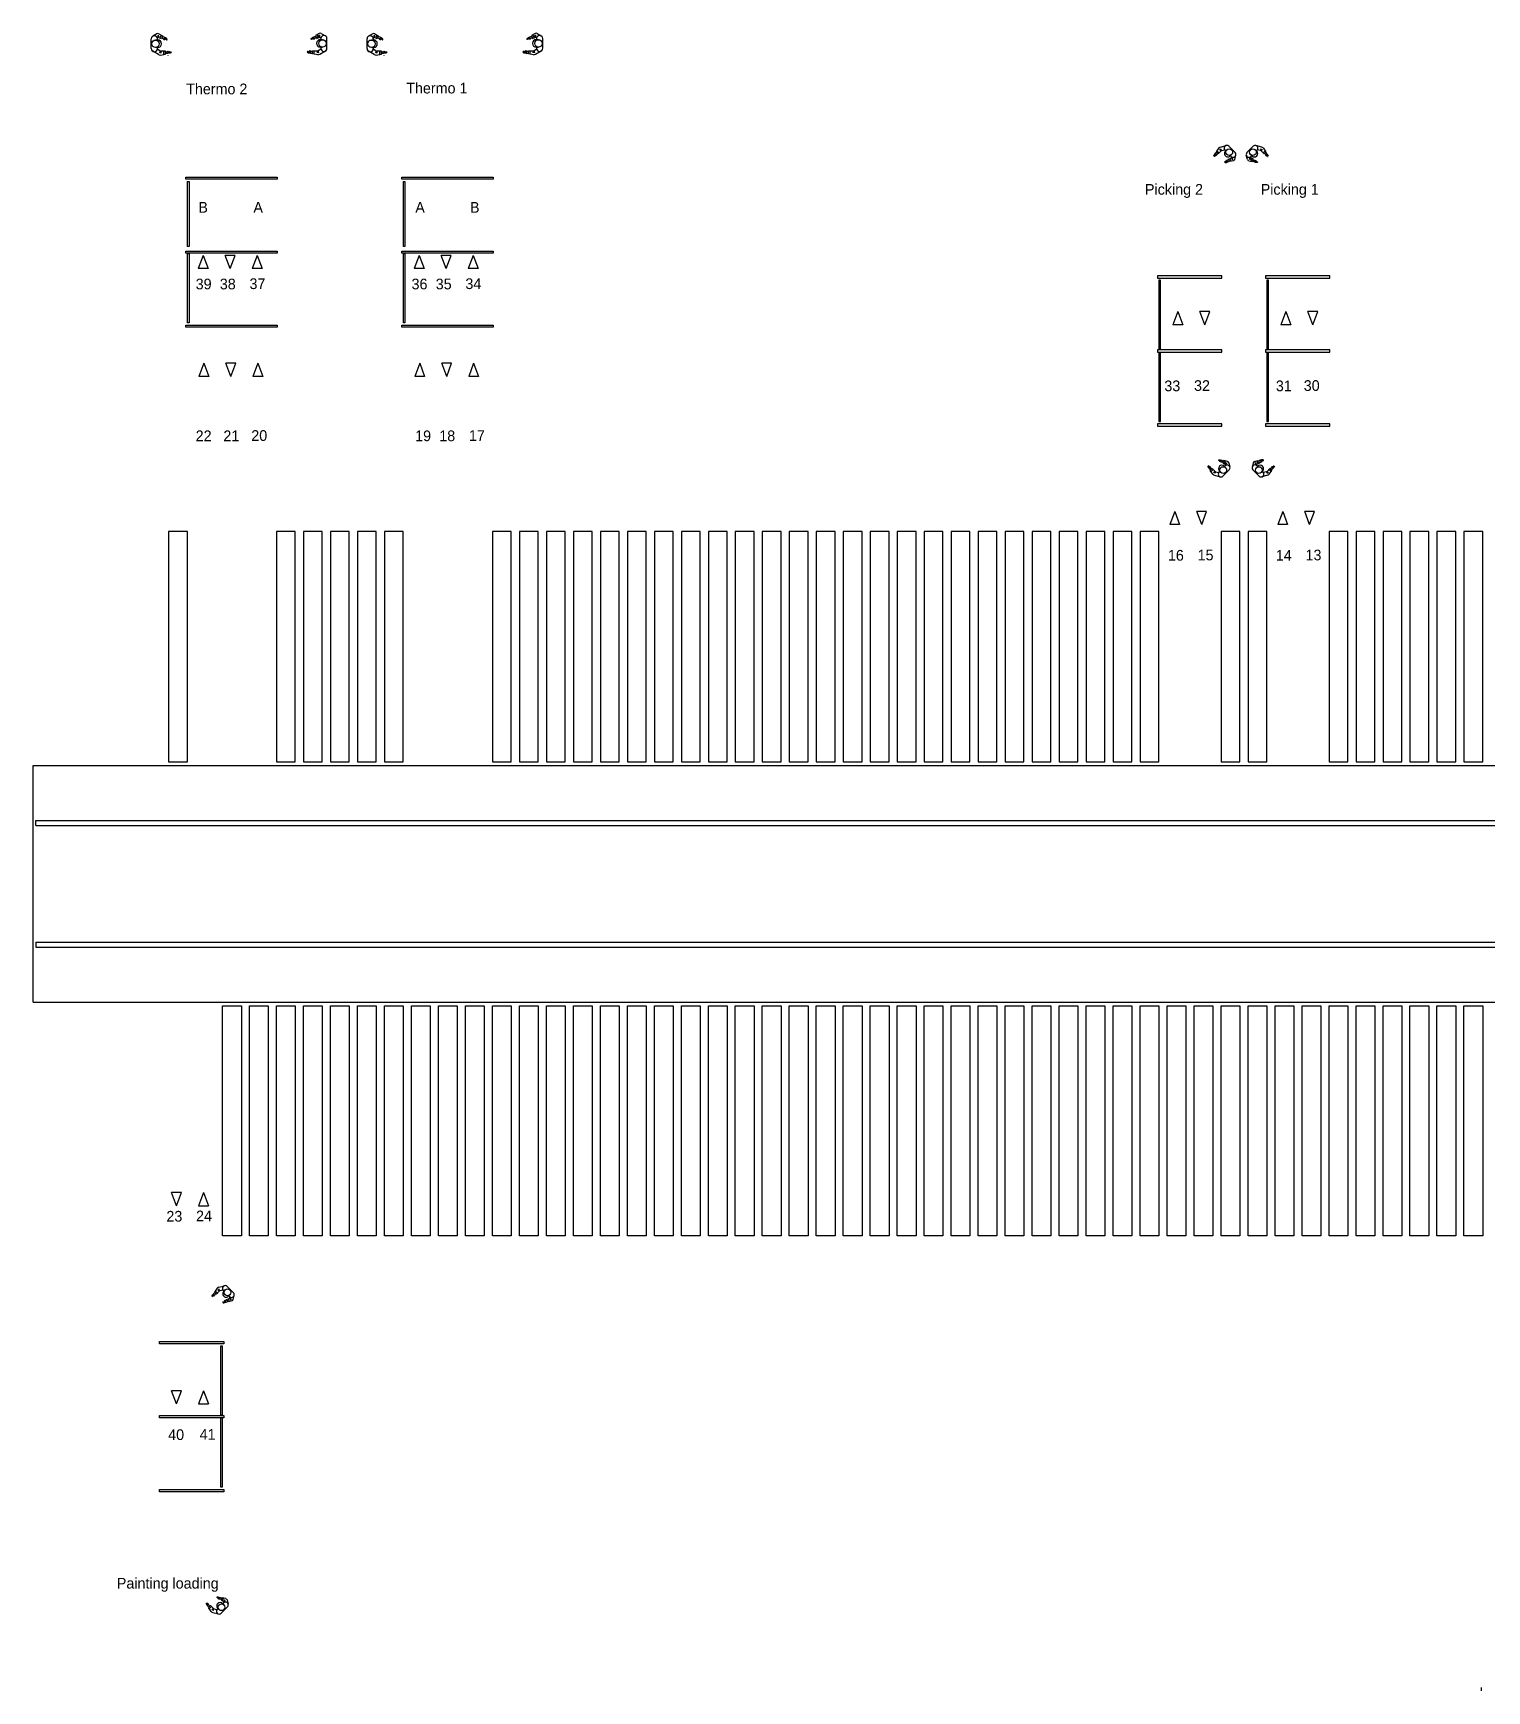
# Model space of a CAD drawing. Extents: x -71838 to 16652, y -24533 to 26478.
# Drawn here: x -71838 to -27667, y -24533 to 25858 of the extents above; entities that cross this region are included whole.
import ezdxf

# ---------------------------------------------------------------- set-up
doc = ezdxf.new("R2010")
doc.units = 0
doc.header["$MEASUREMENT"] = 0
doc.layers.get('0').update_dxf_attribs({"linetype": 'CONTINUOUS'})
doc.layers.add('__', color=7, linetype='CONTINUOUS')

msp = doc.modelspace()

# ---------------------------------------------------------------- linework, layer by layer
for p, q in [((-66670, 19103), (-66820, 18703)), ((-66670, 19103), (-66520, 18703)), ((-65700, 19103), (-66000, 19103)), ((-65850, 18703), (-66000, 19103)), ((-65850, 18703), (-65700, 19103)), ((-65030, 19103), (-65180, 18703)), ((-65030, 19103), (-64880, 18703)), ((-60110, 19103), (-60260, 18703)), ((-60110, 19103), (-59960, 18703)), ((-59140, 19103), (-59440, 19103)), ((-59290, 18703), (-59440, 19103)), ((-59290, 18703), (-59140, 19103)), ((-58470, 19103), (-58620, 18703)), ((-58470, 19103), (-58320, 18703)), ((-37056, 17396), (-37206, 16996)), ((-37056, 17396), (-36906, 16996)), ((-36086, 17396), (-36386, 17396)), ((-36236, 16996), (-36386, 17396)), ((-36236, 16996), (-36086, 17396)), ((-33776, 17396), (-33926, 16996)), ((-33776, 17396), (-33626, 16996)), ((-32806, 17396), (-33106, 17396)), ((-32956, 16996), (-33106, 17396)), ((-32956, 16996), (-32806, 17396)), ((-66653, 15825), (-66803, 15425)), ((-66653, 15825), (-66503, 15425)), ((-65683, 15825), (-65983, 15825)), ((-65833, 15425), (-65983, 15825)), ((-65833, 15425), (-65683, 15825)), ((-65013, 15825), (-65163, 15425)), ((-65013, 15825), (-64863, 15425)), ((-60093, 15825), (-60243, 15425)), ((-60093, 15825), (-59943, 15425)), ((-59123, 15825), (-59423, 15825)), ((-59273, 15425), (-59423, 15825)), ((-59273, 15425), (-59123, 15825)), ((-58453, 15825), (-58603, 15425)), ((-58453, 15825), (-58303, 15425)), ((-37151, 11319), (-37301, 10919)), ((-37151, 11319), (-37001, 10919)), ((-36181, 11319), (-36481, 11319)), ((-36331, 10919), (-36481, 11319)), ((-36331, 10919), (-36181, 11319)), ((-33871, 11319), (-34021, 10919)), ((-33871, 11319), (-33721, 10919)), ((-32901, 11319), (-33201, 11319)), ((-33051, 10919), (-33201, 11319)), ((-33051, 10919), (-32901, 11319)), ((-67332, -9388), (-67632, -9388)), ((-67482, -9788), (-67632, -9388)), ((-67482, -9788), (-67332, -9388)), ((-66662, -9388), (-66812, -9788)), ((-66662, -9388), (-66512, -9788)), ((-67332, -15413), (-67632, -15413)), ((-67482, -15813), (-67632, -15413)), ((-67482, -15813), (-67332, -15413)), ((-66662, -15413), (-66812, -15813)), ((-66662, -15413), (-66512, -15813))]:
    msp.add_line(p, q)
at = {"color": 85, "linetype": 'CONTINUOUS'}
for p, q in [((-66520, 18703), (-66820, 18703)), ((-64880, 18703), (-65180, 18703)), ((-59960, 18703), (-60260, 18703)), ((-58320, 18703), (-58620, 18703)), ((-36906, 16996), (-37206, 16996)), ((-33626, 16996), (-33926, 16996)), ((-66503, 15425), (-66803, 15425)), ((-64863, 15425), (-65163, 15425)), ((-59943, 15425), (-60243, 15425)), ((-58303, 15425), (-58603, 15425)), ((-37001, 10919), (-37301, 10919)), ((-33721, 10919), (-34021, 10919)), ((-66812, -9788), (-66512, -9788)), ((-66812, -15813), (-66512, -15813)), ((-27837, -24433), (-27837, -24533))]:
    msp.add_line(p, q, dxfattribs=at)
at = {"layer": '__', "color": 1, "linetype": 'CONTINUOUS'}
for p, q in [((-68078, 25840), (-68205, 25767)), ((-68036, 25725), (-68067, 25707)), ((-68036, 25725), (-68041, 25785)), ((-68036, 25725), (-68029, 25797)), ((-68036, 25725), (-68018, 25790)), ((-68036, 25725), (-68010, 25779)), ((-67941, 25690), (-68036, 25725)), ((-68017, 25839), (-67910, 25775)), ((-67952, 25801), (-67986, 25706)), ((-67910, 25775), (-67941, 25690)), ((-67930, 25718), (-67904, 25702)), ((-67887, 25748), (-67918, 25752)), ((-67904, 25702), (-67885, 25683)), ((-67853, 25735), (-67887, 25748)), ((-67869, 25709), (-67844, 25706)), ((-67860, 25699), (-67869, 25709)), ((-67815, 25715), (-67853, 25735)), ((-67844, 25706), (-67816, 25696)), ((-67789, 25699), (-67815, 25715)), ((-63388, 25692), (-63375, 25709)), ((-63375, 25709), (-63348, 25725)), ((-63348, 25706), (-63366, 25687)), ((-63348, 25725), (-63311, 25745)), ((-63319, 25717), (-63348, 25706)), ((-63295, 25719), (-63319, 25717)), ((-63319, 25697), (-63308, 25702)), ((-63311, 25745), (-63277, 25758)), ((-63308, 25702), (-63304, 25709)), ((-63304, 25709), (-63295, 25719)), ((-63260, 25712), (-63279, 25693)), ((-63277, 25758), (-63246, 25763)), ((-63234, 25728), (-63260, 25712)), ((-63147, 25850), (-63254, 25785)), ((-63254, 25785), (-63223, 25700)), ((-63223, 25700), (-63128, 25735)), ((-63212, 25811), (-63178, 25717)), ((-63128, 25735), (-63154, 25789)), ((-63128, 25735), (-63146, 25800)), ((-63128, 25735), (-63135, 25807)), ((-63128, 25735), (-63123, 25795)), ((-63128, 25735), (-63097, 25717)), ((-63086, 25850), (-62959, 25777)), ((-61518, 25840), (-61645, 25767)), ((-61476, 25725), (-61507, 25707)), ((-61476, 25725), (-61481, 25785)), ((-61476, 25725), (-61469, 25797)), ((-61476, 25725), (-61458, 25790)), ((-61476, 25725), (-61450, 25779)), ((-61381, 25690), (-61476, 25725)), ((-61457, 25839), (-61350, 25775)), ((-61392, 25801), (-61426, 25706)), ((-61350, 25775), (-61381, 25690)), ((-61370, 25718), (-61344, 25702)), ((-61327, 25748), (-61358, 25752)), ((-61344, 25702), (-61325, 25683)), ((-61293, 25735), (-61327, 25748)), ((-61309, 25709), (-61284, 25706)), ((-61300, 25699), (-61309, 25709)), ((-61255, 25715), (-61293, 25735)), ((-61284, 25706), (-61256, 25696)), ((-61229, 25699), (-61255, 25715)), ((-56828, 25692), (-56815, 25709)), ((-56815, 25709), (-56788, 25725)), ((-56788, 25706), (-56806, 25687)), ((-56788, 25725), (-56751, 25745)), ((-56759, 25717), (-56788, 25706)), ((-56735, 25719), (-56759, 25717)), ((-56759, 25697), (-56748, 25702)), ((-56751, 25745), (-56717, 25758)), ((-56748, 25702), (-56744, 25709)), ((-56744, 25709), (-56735, 25719)), ((-56700, 25712), (-56719, 25693)), ((-56717, 25758), (-56686, 25763)), ((-56674, 25728), (-56700, 25712)), ((-56587, 25850), (-56694, 25785)), ((-56694, 25785), (-56663, 25700)), ((-56663, 25700), (-56568, 25735)), ((-56652, 25811), (-56618, 25717)), ((-56568, 25735), (-56594, 25789)), ((-56568, 25735), (-56586, 25800)), ((-56568, 25735), (-56575, 25807)), ((-56568, 25735), (-56563, 25795)), ((-56568, 25735), (-56537, 25717)), ((-56526, 25850), (-56399, 25777)), ((-68252, 25389), (-68252, 25685)), ((-68034, 25208), (-68205, 25308)), ((-68053, 25650), (-68119, 25650)), ((-68053, 25424), (-68119, 25424)), ((-67987, 25321), (-68067, 25368)), ((-68065, 25685), (-68065, 25650)), ((-68065, 25424), (-68065, 25389)), ((-67976, 25316), (-67998, 25253)), ((-67966, 25314), (-67977, 25247)), ((-67973, 25192), (-67817, 25222)), ((-67817, 25313), (-67957, 25313)), ((-67956, 25313), (-67954, 25246)), ((-67885, 25683), (-67865, 25669)), ((-67865, 25669), (-67834, 25664)), ((-67865, 25213), (-67865, 25313)), ((-67856, 25691), (-67860, 25699)), ((-67845, 25687), (-67856, 25691)), ((-67826, 25687), (-67845, 25687)), ((-67834, 25664), (-67824, 25673)), ((-67822, 25679), (-67826, 25687)), ((-67824, 25673), (-67822, 25679)), ((-67817, 25222), (-67817, 25313)), ((-67817, 25283), (-67786, 25289)), ((-67786, 25241), (-67817, 25247)), ((-67816, 25696), (-67797, 25676)), ((-67797, 25676), (-67796, 25663)), ((-67796, 25663), (-67784, 25659)), ((-67776, 25682), (-67789, 25699)), ((-67786, 25289), (-67762, 25301)), ((-67750, 25241), (-67786, 25241)), ((-67784, 25659), (-67771, 25660)), ((-67771, 25660), (-67776, 25682)), ((-67762, 25301), (-67738, 25307)), ((-67744, 25277), (-67756, 25271)), ((-67756, 25271), (-67732, 25265)), ((-67708, 25247), (-67750, 25241)), ((-67738, 25283), (-67744, 25277)), ((-67738, 25307), (-67708, 25301)), ((-67726, 25283), (-67738, 25283)), ((-67732, 25265), (-67702, 25265)), ((-67708, 25277), (-67726, 25283)), ((-67708, 25301), (-67702, 25289)), ((-67702, 25283), (-67708, 25277)), ((-67678, 25253), (-67708, 25247)), ((-67702, 25289), (-67702, 25283)), ((-67702, 25265), (-67678, 25277)), ((-67678, 25277), (-67671, 25289)), ((-67659, 25265), (-67678, 25253)), ((-67671, 25289), (-67659, 25289)), ((-67659, 25289), (-67647, 25283)), ((-67647, 25283), (-67659, 25265)), ((-63505, 25299), (-63517, 25293)), ((-63517, 25293), (-63505, 25275)), ((-63492, 25299), (-63505, 25299)), ((-63505, 25275), (-63486, 25263)), ((-63486, 25287), (-63492, 25299)), ((-63462, 25275), (-63486, 25287)), ((-63486, 25263), (-63456, 25257)), ((-63456, 25311), (-63462, 25299)), ((-63462, 25299), (-63462, 25293)), ((-63462, 25293), (-63456, 25287)), ((-63432, 25275), (-63462, 25275)), ((-63426, 25317), (-63456, 25311)), ((-63456, 25287), (-63438, 25293)), ((-63456, 25257), (-63414, 25251)), ((-63438, 25293), (-63426, 25293)), ((-63408, 25281), (-63432, 25275)), ((-63402, 25311), (-63426, 25317)), ((-63426, 25293), (-63420, 25287)), ((-63420, 25287), (-63408, 25281)), ((-63414, 25251), (-63377, 25251)), ((-63377, 25299), (-63402, 25311)), ((-63393, 25671), (-63388, 25692)), ((-63379, 25669), (-63393, 25671)), ((-63368, 25673), (-63379, 25669)), ((-63347, 25293), (-63377, 25299)), ((-63377, 25251), (-63347, 25257)), ((-63366, 25687), (-63368, 25673)), ((-63347, 25233), (-63347, 25323)), ((-63347, 25323), (-63207, 25323)), ((-63191, 25202), (-63347, 25233)), ((-63342, 25689), (-63338, 25697)), ((-63340, 25683), (-63342, 25689)), ((-63330, 25674), (-63340, 25683)), ((-63338, 25697), (-63319, 25697)), ((-63299, 25679), (-63330, 25674)), ((-63279, 25693), (-63299, 25679)), ((-63299, 25223), (-63299, 25323)), ((-63208, 25323), (-63210, 25256)), ((-63198, 25324), (-63187, 25257)), ((-63187, 25327), (-63166, 25263)), ((-63177, 25331), (-63097, 25378)), ((-63130, 25219), (-62959, 25318)), ((-63111, 25661), (-63045, 25661)), ((-63111, 25434), (-63045, 25434)), ((-63099, 25695), (-63099, 25661)), ((-63099, 25434), (-63099, 25399)), ((-62912, 25399), (-62912, 25695)), ((-61692, 25389), (-61692, 25685)), ((-61474, 25208), (-61645, 25308)), ((-61493, 25650), (-61559, 25650)), ((-61493, 25424), (-61559, 25424)), ((-61427, 25321), (-61507, 25368)), ((-61505, 25685), (-61505, 25650)), ((-61505, 25424), (-61505, 25389)), ((-61416, 25316), (-61438, 25253)), ((-61406, 25314), (-61417, 25247)), ((-61413, 25192), (-61257, 25222)), ((-61257, 25313), (-61397, 25313)), ((-61396, 25313), (-61394, 25246)), ((-61325, 25683), (-61305, 25669)), ((-61305, 25669), (-61274, 25664)), ((-61305, 25213), (-61305, 25313)), ((-61296, 25691), (-61300, 25699)), ((-61285, 25687), (-61296, 25691)), ((-61266, 25687), (-61285, 25687)), ((-61274, 25664), (-61264, 25673)), ((-61262, 25679), (-61266, 25687)), ((-61264, 25673), (-61262, 25679)), ((-61257, 25222), (-61257, 25313)), ((-61257, 25283), (-61226, 25289)), ((-61226, 25241), (-61257, 25247)), ((-61256, 25696), (-61237, 25676)), ((-61237, 25676), (-61236, 25663)), ((-61236, 25663), (-61224, 25659)), ((-61216, 25682), (-61229, 25699)), ((-61226, 25289), (-61202, 25301)), ((-61190, 25241), (-61226, 25241)), ((-61224, 25659), (-61211, 25660)), ((-61211, 25660), (-61216, 25682)), ((-61202, 25301), (-61178, 25307)), ((-61184, 25277), (-61196, 25271)), ((-61196, 25271), (-61172, 25265)), ((-61148, 25247), (-61190, 25241)), ((-61178, 25283), (-61184, 25277)), ((-61178, 25307), (-61148, 25301)), ((-61166, 25283), (-61178, 25283)), ((-61172, 25265), (-61142, 25265)), ((-61148, 25277), (-61166, 25283)), ((-61148, 25301), (-61142, 25289)), ((-61142, 25283), (-61148, 25277)), ((-61118, 25253), (-61148, 25247)), ((-61142, 25289), (-61142, 25283)), ((-61142, 25265), (-61118, 25277)), ((-61118, 25277), (-61111, 25289)), ((-61099, 25265), (-61118, 25253)), ((-61111, 25289), (-61099, 25289)), ((-61099, 25289), (-61087, 25283)), ((-61087, 25283), (-61099, 25265)), ((-56945, 25299), (-56957, 25293)), ((-56957, 25293), (-56945, 25275)), ((-56932, 25299), (-56945, 25299)), ((-56945, 25275), (-56926, 25263)), ((-56926, 25287), (-56932, 25299)), ((-56902, 25275), (-56926, 25287)), ((-56926, 25263), (-56896, 25257)), ((-56896, 25311), (-56902, 25299)), ((-56902, 25299), (-56902, 25293)), ((-56902, 25293), (-56896, 25287)), ((-56872, 25275), (-56902, 25275)), ((-56866, 25317), (-56896, 25311)), ((-56896, 25287), (-56878, 25293)), ((-56896, 25257), (-56854, 25251)), ((-56878, 25293), (-56866, 25293)), ((-56848, 25281), (-56872, 25275)), ((-56842, 25311), (-56866, 25317)), ((-56866, 25293), (-56860, 25287)), ((-56860, 25287), (-56848, 25281)), ((-56854, 25251), (-56817, 25251)), ((-56817, 25299), (-56842, 25311)), ((-56833, 25671), (-56828, 25692)), ((-56819, 25669), (-56833, 25671)), ((-56808, 25673), (-56819, 25669)), ((-56787, 25293), (-56817, 25299)), ((-56817, 25251), (-56787, 25257)), ((-56806, 25687), (-56808, 25673)), ((-56787, 25233), (-56787, 25323)), ((-56787, 25323), (-56647, 25323)), ((-56631, 25202), (-56787, 25233)), ((-56782, 25689), (-56778, 25697)), ((-56780, 25683), (-56782, 25689)), ((-56770, 25674), (-56780, 25683)), ((-56778, 25697), (-56759, 25697)), ((-56739, 25679), (-56770, 25674)), ((-56719, 25693), (-56739, 25679)), ((-56739, 25223), (-56739, 25323)), ((-56648, 25323), (-56650, 25256)), ((-56638, 25324), (-56627, 25257)), ((-56627, 25327), (-56606, 25263)), ((-56617, 25331), (-56537, 25378)), ((-56570, 25219), (-56399, 25318)), ((-56551, 25661), (-56485, 25661)), ((-56551, 25434), (-56485, 25434)), ((-56539, 25695), (-56539, 25661)), ((-56539, 25434), (-56539, 25399)), ((-56352, 25399), (-56352, 25695))]:
    msp.add_line(p, q, dxfattribs=at)
at = {"layer": '__', "color": 156, "linetype": 'CONTINUOUS'}
for p, q in [((-67733, 25179), (-67733, 25194)), ((-67733, 25179), (-67733, 25194)), ((-61173, 25179), (-61173, 25194)), ((-61173, 25179), (-61173, 25194))]:
    msp.add_line(p, q, dxfattribs=at)
at = {"layer": '__', "linetype": 'CONTINUOUS'}
for p, q in [((-35946, 22162), (-35923, 22193)), ((-35923, 22193), (-35900, 22217)), ((-35900, 22178), (-35919, 22166)), ((-35904, 22166), (-35900, 22178)), ((-35900, 22217), (-35876, 22232)), ((-35811, 22368), (-35892, 22248)), ((-35892, 22248), (-35834, 22189)), ((-35869, 22186), (-35876, 22162)), ((-35853, 22209), (-35869, 22186)), ((-35867, 22285), (-35803, 22221)), ((-35834, 22189), (-35744, 22280)), ((-35744, 22279), (-35788, 22321)), ((-35737, 22285), (-35773, 22335)), ((-35762, 22396), (-35587, 22443)), ((-35729, 22290), (-35756, 22345)), ((-35719, 22294), (-35638, 22316)), ((-35603, 22278), (-35626, 22300)), ((-35611, 22270), (-35568, 22313)), ((-35505, 22421), (-35314, 22230)), ((-34766, 22421), (-34957, 22230)), ((-34660, 22270), (-34703, 22313)), ((-34509, 22396), (-34684, 22443)), ((-34668, 22278), (-34645, 22300)), ((-34552, 22294), (-34633, 22316)), ((-34542, 22290), (-34515, 22345)), ((-34534, 22285), (-34498, 22335)), ((-34527, 22279), (-34483, 22321)), ((-34437, 22189), (-34527, 22280)), ((-34404, 22285), (-34468, 22221)), ((-34460, 22368), (-34379, 22248)), ((-34379, 22248), (-34437, 22189)), ((-34418, 22209), (-34402, 22186)), ((-34402, 22186), (-34395, 22162)), ((-34371, 22217), (-34395, 22232)), ((-34348, 22193), (-34371, 22217)), ((-34371, 22178), (-34352, 22166)), ((-34367, 22166), (-34371, 22178)), ((-34325, 22162), (-34348, 22193)), ((-35966, 22119), (-35962, 22139)), ((-35962, 22139), (-35946, 22162)), ((-35943, 22112), (-35950, 22104)), ((-35939, 22147), (-35946, 22123)), ((-35946, 22123), (-35943, 22112)), ((-35919, 22166), (-35939, 22147)), ((-35927, 22143), (-35911, 22151)), ((-35927, 22135), (-35927, 22143)), ((-35923, 22131), (-35927, 22135)), ((-35911, 22127), (-35923, 22131)), ((-35911, 22151), (-35904, 22158)), ((-35888, 22143), (-35911, 22127)), ((-35904, 22158), (-35904, 22166)), ((-35876, 22162), (-35888, 22143)), ((-35632, 21947), (-35640, 21937)), ((-35640, 21937), (-35623, 21927)), ((-35622, 21951), (-35632, 21947)), ((-35623, 21927), (-35603, 21924)), ((-35613, 21944), (-35622, 21951)), ((-35588, 21943), (-35613, 21944)), ((-35603, 21924), (-35576, 21930)), ((-35574, 21992), (-35597, 21975)), ((-35597, 21975), (-35597, 21963)), ((-35597, 21963), (-35595, 21958)), ((-35595, 21958), (-35588, 21955)), ((-35588, 21955), (-35575, 21967)), ((-35563, 21955), (-35588, 21943)), ((-35576, 21930), (-35539, 21942)), ((-35575, 21967), (-35565, 21972)), ((-35552, 21996), (-35574, 21992)), ((-35565, 21972), (-35558, 21969)), ((-35545, 21969), (-35563, 21955)), ((-35558, 21969), (-35545, 21969)), ((-35527, 21995), (-35552, 21996)), ((-35539, 21942), (-35509, 21956)), ((-35500, 22002), (-35527, 21995)), ((-35512, 22027), (-35428, 22066)), ((-35477, 21952), (-35512, 22027)), ((-35509, 21956), (-35486, 21972)), ((-35367, 21980), (-35477, 21952)), ((-35433, 21963), (-35472, 22046)), ((-35465, 22124), (-35422, 22167)), ((-35435, 22110), (-35457, 22132)), ((-35428, 22066), (-35420, 22098)), ((-35428, 22066), (-35386, 22031)), ((-35428, 22066), (-35386, 22015)), ((-35428, 22066), (-35398, 22012)), ((-35428, 22066), (-35410, 22014)), ((-35327, 22019), (-35292, 22148)), ((-34944, 22019), (-34979, 22148)), ((-34904, 21980), (-34794, 21952)), ((-34843, 22066), (-34885, 22031)), ((-34843, 22066), (-34885, 22015)), ((-34843, 22066), (-34873, 22012)), ((-34843, 22066), (-34861, 22014)), ((-34843, 22066), (-34851, 22098)), ((-34806, 22124), (-34849, 22167)), ((-34759, 22027), (-34843, 22066)), ((-34837, 21963), (-34799, 22046)), ((-34836, 22110), (-34814, 22132)), ((-34794, 21952), (-34759, 22027)), ((-34762, 21956), (-34785, 21972)), ((-34771, 22002), (-34744, 21995)), ((-34732, 21942), (-34762, 21956)), ((-34744, 21995), (-34719, 21996)), ((-34695, 21930), (-34732, 21942)), ((-34726, 21969), (-34708, 21955)), ((-34713, 21969), (-34726, 21969)), ((-34719, 21996), (-34697, 21992)), ((-34706, 21972), (-34713, 21969)), ((-34708, 21955), (-34683, 21943)), ((-34696, 21967), (-34706, 21972)), ((-34697, 21992), (-34674, 21975)), ((-34683, 21955), (-34696, 21967)), ((-34668, 21924), (-34695, 21930)), ((-34676, 21958), (-34683, 21955)), ((-34683, 21943), (-34658, 21944)), ((-34674, 21963), (-34676, 21958)), ((-34674, 21975), (-34674, 21963)), ((-34648, 21927), (-34668, 21924)), ((-34658, 21944), (-34649, 21951)), ((-34649, 21951), (-34639, 21947)), ((-34631, 21937), (-34648, 21927)), ((-34639, 21947), (-34631, 21937)), ((-34395, 22162), (-34383, 22143)), ((-34383, 22143), (-34360, 22127)), ((-34367, 22158), (-34367, 22166)), ((-34360, 22151), (-34367, 22158)), ((-34344, 22143), (-34360, 22151)), ((-34360, 22127), (-34348, 22131)), ((-34352, 22166), (-34332, 22147)), ((-34348, 22131), (-34344, 22135)), ((-34344, 22135), (-34344, 22143)), ((-34332, 22147), (-34325, 22123)), ((-34325, 22123), (-34328, 22112)), ((-34328, 22112), (-34321, 22104)), ((-34309, 22139), (-34325, 22162)), ((-34305, 22119), (-34309, 22139)), ((-36147, 12697), (-36143, 12677)), ((-36143, 12677), (-36127, 12654)), ((-36123, 12704), (-36131, 12712)), ((-36127, 12693), (-36123, 12704)), ((-36120, 12669), (-36127, 12693)), ((-36127, 12654), (-36104, 12623)), ((-36100, 12650), (-36120, 12669)), ((-36104, 12685), (-36108, 12681)), ((-36108, 12681), (-36108, 12673)), ((-36108, 12673), (-36092, 12665)), ((-36092, 12689), (-36104, 12685)), ((-36104, 12623), (-36081, 12599)), ((-36081, 12638), (-36100, 12650)), ((-36069, 12673), (-36092, 12689)), ((-36092, 12665), (-36085, 12658)), ((-36085, 12658), (-36085, 12650)), ((-36085, 12650), (-36081, 12638)), ((-36081, 12599), (-36057, 12584)), ((-36073, 12568), (-36014, 12627)), ((-36057, 12654), (-36069, 12673)), ((-36049, 12630), (-36057, 12654)), ((-36034, 12607), (-36049, 12630)), ((-36014, 12627), (-35924, 12536)), ((-35821, 12879), (-35804, 12889)), ((-35813, 12869), (-35821, 12879)), ((-35803, 12865), (-35813, 12869)), ((-35804, 12889), (-35784, 12892)), ((-35793, 12872), (-35803, 12865)), ((-35769, 12873), (-35793, 12872)), ((-35784, 12892), (-35757, 12886)), ((-35778, 12853), (-35776, 12858)), ((-35778, 12841), (-35778, 12853)), ((-35755, 12824), (-35778, 12841)), ((-35776, 12858), (-35768, 12861)), ((-35744, 12861), (-35769, 12873)), ((-35768, 12861), (-35756, 12849)), ((-35757, 12886), (-35720, 12874)), ((-35756, 12849), (-35746, 12844)), ((-35733, 12820), (-35755, 12824)), ((-35746, 12844), (-35739, 12847)), ((-35726, 12847), (-35744, 12861)), ((-35739, 12847), (-35726, 12847)), ((-35708, 12821), (-35733, 12820)), ((-35720, 12874), (-35690, 12860)), ((-35681, 12814), (-35708, 12821)), ((-35658, 12864), (-35693, 12789)), ((-35693, 12789), (-35609, 12750)), ((-35690, 12860), (-35667, 12844)), ((-35548, 12836), (-35658, 12864)), ((-35614, 12853), (-35653, 12770)), ((-35646, 12692), (-35603, 12649)), ((-35616, 12706), (-35638, 12684)), ((-35609, 12750), (-35579, 12804)), ((-35609, 12750), (-35591, 12802)), ((-35609, 12750), (-35567, 12801)), ((-35609, 12750), (-35567, 12785)), ((-35609, 12750), (-35601, 12718)), ((-35508, 12797), (-35473, 12668)), ((-34763, 12797), (-34798, 12668)), ((-34723, 12836), (-34613, 12864)), ((-34662, 12750), (-34704, 12801)), ((-34662, 12750), (-34704, 12785)), ((-34662, 12750), (-34692, 12804)), ((-34662, 12750), (-34680, 12802)), ((-34662, 12750), (-34670, 12718)), ((-34625, 12692), (-34668, 12649)), ((-34578, 12789), (-34662, 12750)), ((-34657, 12853), (-34618, 12770)), ((-34655, 12706), (-34633, 12684)), ((-34613, 12864), (-34578, 12789)), ((-34581, 12860), (-34604, 12844)), ((-34590, 12814), (-34563, 12821)), ((-34551, 12874), (-34581, 12860)), ((-34563, 12821), (-34538, 12820)), ((-34514, 12886), (-34551, 12874)), ((-34545, 12847), (-34527, 12861)), ((-34532, 12847), (-34545, 12847)), ((-34538, 12820), (-34516, 12824)), ((-34525, 12844), (-34532, 12847)), ((-34527, 12861), (-34502, 12873)), ((-34515, 12849), (-34525, 12844)), ((-34516, 12824), (-34493, 12841)), ((-34503, 12861), (-34515, 12849)), ((-34487, 12892), (-34514, 12886)), ((-34495, 12858), (-34503, 12861)), ((-34502, 12873), (-34478, 12872)), ((-34493, 12853), (-34495, 12858)), ((-34493, 12841), (-34493, 12853)), ((-34467, 12889), (-34487, 12892)), ((-34478, 12872), (-34468, 12865)), ((-34468, 12865), (-34458, 12869)), ((-34450, 12879), (-34467, 12889)), ((-34458, 12869), (-34450, 12879)), ((-34256, 12627), (-34347, 12536)), ((-34198, 12568), (-34256, 12627)), ((-34237, 12607), (-34221, 12630)), ((-34221, 12630), (-34214, 12654)), ((-34214, 12654), (-34202, 12673)), ((-34190, 12599), (-34214, 12584)), ((-34202, 12673), (-34179, 12689)), ((-34190, 12638), (-34171, 12650)), ((-34186, 12650), (-34190, 12638)), ((-34167, 12623), (-34190, 12599)), ((-34179, 12665), (-34186, 12658)), ((-34186, 12658), (-34186, 12650)), ((-34179, 12689), (-34167, 12685)), ((-34163, 12673), (-34179, 12665)), ((-34171, 12650), (-34151, 12669)), ((-34167, 12685), (-34163, 12681)), ((-34144, 12654), (-34167, 12623)), ((-34163, 12681), (-34163, 12673)), ((-34151, 12669), (-34144, 12693)), ((-34148, 12704), (-34140, 12712)), ((-34144, 12693), (-34148, 12704)), ((-34128, 12677), (-34144, 12654)), ((-34124, 12697), (-34128, 12677)), ((-35992, 12448), (-36073, 12568)), ((-36048, 12531), (-35983, 12595)), ((-35925, 12537), (-35969, 12495)), ((-35918, 12531), (-35954, 12481)), ((-35942, 12420), (-35768, 12373)), ((-35910, 12526), (-35937, 12471)), ((-35900, 12522), (-35819, 12500)), ((-35784, 12538), (-35806, 12516)), ((-35792, 12546), (-35749, 12503)), ((-35686, 12395), (-35495, 12586)), ((-34585, 12395), (-34776, 12586)), ((-34479, 12546), (-34522, 12503)), ((-34329, 12420), (-34503, 12373)), ((-34487, 12538), (-34465, 12516)), ((-34371, 12522), (-34452, 12500)), ((-34361, 12526), (-34334, 12471)), ((-34353, 12531), (-34317, 12481)), ((-34346, 12537), (-34302, 12495)), ((-34223, 12531), (-34288, 12595)), ((-34279, 12448), (-34198, 12568)), ((-71752, 1925), (1348, 1925)), ((-71752, 1775), (-71752, 1925)), ((-71752, 1775), (1348, 1775)), ((-71752, -1775), (1348, -1775)), ((-71752, -1775), (-71752, -1925)), ((-71752, -1925), (1348, -1925)), ((-66403, -12541), (-66400, -12521)), ((-66400, -12521), (-66384, -12498)), ((-66380, -12549), (-66388, -12556)), ((-66384, -12498), (-66361, -12467)), ((-66376, -12513), (-66384, -12537)), ((-66384, -12537), (-66380, -12549)), ((-66357, -12494), (-66376, -12513)), ((-66365, -12517), (-66349, -12510)), ((-66365, -12525), (-66365, -12517)), ((-66361, -12529), (-66365, -12525)), ((-66361, -12467), (-66337, -12443)), ((-66349, -12533), (-66361, -12529)), ((-66337, -12482), (-66357, -12494)), ((-66349, -12510), (-66341, -12502)), ((-66326, -12517), (-66349, -12533)), ((-66341, -12494), (-66337, -12482)), ((-66341, -12502), (-66341, -12494)), ((-66337, -12443), (-66314, -12428)), ((-66248, -12292), (-66330, -12412)), ((-66330, -12412), (-66271, -12471)), ((-66314, -12498), (-66326, -12517)), ((-66306, -12475), (-66314, -12498)), ((-66291, -12451), (-66306, -12475)), ((-66304, -12375), (-66240, -12440)), ((-66271, -12471), (-66181, -12381)), ((-66182, -12381), (-66226, -12339)), ((-66175, -12375), (-66211, -12326)), ((-66199, -12264), (-66025, -12217)), ((-66166, -12370), (-66193, -12315)), ((-66156, -12366), (-66075, -12345)), ((-66041, -12382), (-66063, -12360)), ((-66049, -12390), (-66006, -12347)), ((-65949, -12633), (-65866, -12594)), ((-65943, -12239), (-65752, -12430)), ((-65903, -12536), (-65860, -12493)), ((-65873, -12550), (-65895, -12528)), ((-65866, -12594), (-65857, -12563)), ((-65866, -12594), (-65824, -12630)), ((-65866, -12594), (-65823, -12645)), ((-65866, -12594), (-65835, -12648)), ((-65866, -12594), (-65847, -12646)), ((-65765, -12641), (-65730, -12512)), ((-66070, -12714), (-66077, -12723)), ((-66077, -12723), (-66060, -12734)), ((-66060, -12709), (-66070, -12714)), ((-66050, -12717), (-66060, -12709)), ((-66060, -12734), (-66041, -12737)), ((-66026, -12717), (-66050, -12717)), ((-66041, -12737), (-66014, -12730)), ((-66034, -12685), (-66035, -12697)), ((-66035, -12697), (-66032, -12702)), ((-66012, -12668), (-66034, -12685)), ((-66032, -12702), (-66025, -12705)), ((-66001, -12706), (-66026, -12717)), ((-66025, -12705), (-66013, -12693)), ((-66014, -12730), (-65976, -12719)), ((-66013, -12693), (-66003, -12688)), ((-65990, -12664), (-66012, -12668)), ((-66003, -12688), (-65995, -12691)), ((-65983, -12691), (-66001, -12706)), ((-65995, -12691), (-65983, -12691)), ((-65965, -12665), (-65990, -12664)), ((-65976, -12719), (-65946, -12705)), ((-65938, -12658), (-65965, -12665)), ((-65915, -12708), (-65949, -12633)), ((-65946, -12705), (-65924, -12688)), ((-65804, -12680), (-65915, -12708)), ((-65871, -12697), (-65910, -12615)), ((-66584, -21871), (-66580, -21891)), ((-66580, -21891), (-66565, -21914)), ((-66561, -21863), (-66569, -21856)), ((-66565, -21875), (-66561, -21863)), ((-66557, -21898), (-66565, -21875)), ((-66565, -21914), (-66542, -21945)), ((-66538, -21918), (-66557, -21898)), ((-66542, -21883), (-66545, -21887)), ((-66545, -21887), (-66545, -21894)), ((-66545, -21894), (-66530, -21902)), ((-66530, -21879), (-66542, -21883)), ((-66542, -21945), (-66518, -21968)), ((-66518, -21929), (-66538, -21918)), ((-66507, -21894), (-66530, -21879)), ((-66530, -21902), (-66522, -21910)), ((-66522, -21910), (-66522, -21918)), ((-66522, -21918), (-66518, -21929)), ((-66518, -21968), (-66495, -21984)), ((-66510, -21999), (-66452, -21941)), ((-66429, -22119), (-66510, -21999)), ((-66495, -21914), (-66507, -21894)), ((-66487, -21937), (-66495, -21914)), ((-66472, -21961), (-66487, -21937)), ((-66485, -22037), (-66421, -21972)), ((-66452, -21941), (-66362, -22031)), ((-66363, -22030), (-66407, -22073)), ((-66356, -22037), (-66392, -22086)), ((-66380, -22148), (-66206, -22195)), ((-66347, -22042), (-66374, -22097)), ((-66337, -22045), (-66256, -22067)), ((-66258, -21689), (-66241, -21678)), ((-66251, -21698), (-66258, -21689)), ((-66241, -21703), (-66251, -21698)), ((-66222, -22030), (-66244, -22052)), ((-66241, -21678), (-66222, -21675)), ((-66231, -21695), (-66241, -21703)), ((-66206, -21695), (-66231, -21695)), ((-66229, -22022), (-66187, -22065)), ((-66222, -21675), (-66194, -21682)), ((-66216, -21715), (-66213, -21710)), ((-66215, -21727), (-66216, -21715)), ((-66193, -21743), (-66215, -21727)), ((-66213, -21710), (-66206, -21707)), ((-66181, -21706), (-66206, -21695)), ((-66206, -21707), (-66193, -21719)), ((-66194, -21682), (-66157, -21693)), ((-66193, -21719), (-66183, -21724)), ((-66171, -21748), (-66193, -21743)), ((-66183, -21724), (-66176, -21721)), ((-66164, -21721), (-66181, -21706)), ((-66176, -21721), (-66164, -21721)), ((-66146, -21747), (-66171, -21748)), ((-66157, -21693), (-66127, -21707)), ((-66119, -21754), (-66146, -21747)), ((-66095, -21704), (-66130, -21779)), ((-66130, -21779), (-66047, -21818)), ((-66127, -21707), (-66105, -21724)), ((-66123, -22173), (-65933, -21982)), ((-65985, -21731), (-66095, -21704)), ((-66052, -21715), (-66090, -21797)), ((-66084, -21876), (-66041, -21919)), ((-66053, -21861), (-66076, -21884)), ((-66047, -21818), (-66016, -21764)), ((-66047, -21818), (-66028, -21766)), ((-66047, -21818), (-66004, -21767)), ((-66047, -21818), (-66005, -21782)), ((-66047, -21818), (-66038, -21849)), ((-65945, -21771), (-65911, -21900))]:
    msp.add_line(p, q, dxfattribs=at)
at = {"layer": '__', "color": 85, "linetype": 'CONTINUOUS'}
for p, q in [((-67196, 21416), (-67196, 21482)), ((-67196, 21482), (-64422, 21482)), ((-64422, 21416), (-67196, 21416)), ((-67149, 19377), (-67149, 21347)), ((-67149, 21347), (-67100, 21347)), ((-67100, 21347), (-67100, 19377)), ((-64422, 21482), (-64422, 21416)), ((-60636, 21416), (-60636, 21482)), ((-60636, 21482), (-57862, 21482)), ((-57862, 21416), (-60636, 21416)), ((-60589, 19377), (-60589, 21347)), ((-60589, 21347), (-60540, 21347)), ((-60540, 21347), (-60540, 19377)), ((-57862, 21482), (-57862, 21416)), ((-67195, 19167), (-67195, 19233)), ((-67195, 19233), (-64421, 19233)), ((-64421, 19167), (-67195, 19167)), ((-67100, 19377), (-67149, 19377)), ((-67149, 17051), (-67149, 19157)), ((-67149, 19157), (-67100, 19157)), ((-67100, 19157), (-67100, 17051)), ((-64421, 19233), (-64421, 19167)), ((-60635, 19167), (-60635, 19233)), ((-60635, 19233), (-57861, 19233)), ((-57861, 19167), (-60635, 19167)), ((-60540, 19377), (-60589, 19377)), ((-60589, 17051), (-60589, 19157)), ((-60589, 19157), (-60540, 19157)), ((-60540, 19157), (-60540, 17051)), ((-57861, 19233), (-57861, 19167)), ((-37676, 18479), (-37676, 18414)), ((-35722, 18479), (-37676, 18479)), ((-37676, 18414), (-35722, 18414)), ((-37629, 18345), (-37629, 16239)), ((-37581, 18345), (-37629, 18345)), ((-37581, 16239), (-37581, 18345)), ((-35722, 18414), (-35722, 18479)), ((-34396, 18479), (-34396, 18414)), ((-32442, 18479), (-34396, 18479)), ((-34396, 18414), (-32442, 18414)), ((-34349, 18345), (-34349, 16239)), ((-34301, 18345), (-34349, 18345)), ((-34301, 16239), (-34301, 18345)), ((-32442, 18414), (-32442, 18479)), ((-67195, 16917), (-67195, 16983)), ((-67195, 16983), (-64421, 16983)), ((-64421, 16917), (-67195, 16917)), ((-67100, 17051), (-67149, 17051)), ((-64421, 16983), (-64421, 16917)), ((-60635, 16917), (-60635, 16983)), ((-60635, 16983), (-57861, 16983)), ((-57861, 16917), (-60635, 16917)), ((-60540, 17051), (-60589, 17051)), ((-57861, 16983), (-57861, 16917)), ((-37676, 16229), (-37676, 16164)), ((-35722, 16229), (-37676, 16229)), ((-37676, 16164), (-35722, 16164)), ((-37629, 16239), (-37581, 16239)), ((-37629, 16155), (-37629, 14049)), ((-37581, 16155), (-37629, 16155)), ((-37581, 14049), (-37581, 16155)), ((-35722, 16164), (-35722, 16229)), ((-34396, 16229), (-34396, 16164)), ((-32442, 16229), (-34396, 16229)), ((-34396, 16164), (-32442, 16164)), ((-34349, 16239), (-34301, 16239)), ((-34349, 16155), (-34349, 14049)), ((-34301, 16155), (-34349, 16155)), ((-34301, 14049), (-34301, 16155)), ((-32442, 16164), (-32442, 16229)), ((-37676, 13979), (-37676, 13914)), ((-35722, 13979), (-37676, 13979)), ((-37676, 13914), (-35722, 13914)), ((-37629, 14049), (-37581, 14049)), ((-35722, 13914), (-35722, 13979)), ((-34396, 13979), (-34396, 13914)), ((-32442, 13979), (-34396, 13979)), ((-34396, 13914), (-32442, 13914)), ((-34349, 14049), (-34301, 14049)), ((-32442, 13914), (-32442, 13979)), ((-67152, 10705), (-67722, 10705)), ((-67722, 10705), (-67722, 3705)), ((-67152, 3705), (-67152, 10705)), ((-63872, 10705), (-64442, 10705)), ((-64442, 10705), (-64442, 3705)), ((-63872, 3705), (-63872, 10705)), ((-63052, 10705), (-63622, 10705)), ((-63622, 10705), (-63622, 3705)), ((-63052, 3705), (-63052, 10705)), ((-62232, 10705), (-62802, 10705)), ((-62802, 10705), (-62802, 3705)), ((-62232, 3705), (-62232, 10705)), ((-61412, 10705), (-61982, 10705)), ((-61982, 10705), (-61982, 3705)), ((-61412, 3705), (-61412, 10705)), ((-60592, 10705), (-61162, 10705)), ((-61162, 10705), (-61162, 3705)), ((-60592, 3705), (-60592, 10705)), ((-57312, 10705), (-57882, 10705)), ((-57882, 10705), (-57882, 3705)), ((-57312, 3705), (-57312, 10705)), ((-56492, 10705), (-57062, 10705)), ((-57062, 10705), (-57062, 3705)), ((-56492, 3705), (-56492, 10705)), ((-55672, 10705), (-56242, 10705)), ((-56242, 10705), (-56242, 3705)), ((-55672, 3705), (-55672, 10705)), ((-54852, 10705), (-55422, 10705)), ((-55422, 10705), (-55422, 3705)), ((-54852, 3705), (-54852, 10705)), ((-54032, 10705), (-54602, 10705)), ((-54602, 10705), (-54602, 3705)), ((-54032, 3705), (-54032, 10705)), ((-53212, 10705), (-53782, 10705)), ((-53782, 10705), (-53782, 3705)), ((-53212, 3705), (-53212, 10705)), ((-52392, 10705), (-52962, 10705)), ((-52962, 10705), (-52962, 3705)), ((-52392, 3705), (-52392, 10705)), ((-51572, 10705), (-52142, 10705)), ((-52142, 10705), (-52142, 3705)), ((-51572, 3705), (-51572, 10705)), ((-50752, 10705), (-51322, 10705)), ((-51322, 10705), (-51322, 3705)), ((-50752, 3705), (-50752, 10705)), ((-49932, 10705), (-50502, 10705)), ((-50502, 10705), (-50502, 3705)), ((-49932, 3705), (-49932, 10705)), ((-49112, 10705), (-49682, 10705)), ((-49682, 10705), (-49682, 3705)), ((-49112, 3705), (-49112, 10705)), ((-48292, 10705), (-48862, 10705)), ((-48862, 10705), (-48862, 3705)), ((-48292, 3705), (-48292, 10705)), ((-47472, 10705), (-48042, 10705)), ((-48042, 10705), (-48042, 3705)), ((-47472, 3705), (-47472, 10705)), ((-46652, 10705), (-47222, 10705)), ((-47222, 10705), (-47222, 3705)), ((-46652, 3705), (-46652, 10705)), ((-45832, 10705), (-46402, 10705)), ((-46402, 10705), (-46402, 3705)), ((-45832, 3705), (-45832, 10705)), ((-45012, 10705), (-45582, 10705)), ((-45582, 10705), (-45582, 3705)), ((-45012, 3705), (-45012, 10705)), ((-44192, 10705), (-44762, 10705)), ((-44762, 10705), (-44762, 3705)), ((-44192, 3705), (-44192, 10705)), ((-43372, 10705), (-43942, 10705)), ((-43942, 10705), (-43942, 3705)), ((-43372, 3705), (-43372, 10705)), ((-42552, 10705), (-43122, 10705)), ((-43122, 10705), (-43122, 3705)), ((-42552, 3705), (-42552, 10705)), ((-41732, 10705), (-42302, 10705)), ((-42302, 10705), (-42302, 3705)), ((-41732, 3705), (-41732, 10705)), ((-40912, 10705), (-41482, 10705)), ((-41482, 10705), (-41482, 3705)), ((-40912, 3705), (-40912, 10705)), ((-40092, 10705), (-40662, 10705)), ((-40662, 10705), (-40662, 3705)), ((-40092, 3705), (-40092, 10705)), ((-39272, 10705), (-39842, 10705)), ((-39842, 10705), (-39842, 3705)), ((-39272, 3705), (-39272, 10705)), ((-38452, 10705), (-39022, 10705)), ((-39022, 10705), (-39022, 3705)), ((-38452, 3705), (-38452, 10705)), ((-37632, 10705), (-38202, 10705)), ((-38202, 10705), (-38202, 3705)), ((-37632, 3705), (-37632, 10705)), ((-35172, 10705), (-35742, 10705)), ((-35742, 10705), (-35742, 3705)), ((-35172, 3705), (-35172, 10705)), ((-34352, 10705), (-34922, 10705)), ((-34922, 10705), (-34922, 3705)), ((-34352, 3705), (-34352, 10705)), ((-31892, 10705), (-32462, 10705)), ((-32462, 10705), (-32462, 3705)), ((-31892, 3705), (-31892, 10705)), ((-31072, 10705), (-31642, 10705)), ((-31642, 10705), (-31642, 3705)), ((-31072, 3705), (-31072, 10705)), ((-30252, 10705), (-30822, 10705)), ((-30822, 10705), (-30822, 3705)), ((-30252, 3705), (-30252, 10705)), ((-29432, 10705), (-30002, 10705)), ((-30002, 10705), (-30002, 3705)), ((-29432, 3705), (-29432, 10705)), ((-28612, 10705), (-29182, 10705)), ((-29182, 10705), (-29182, 3705)), ((-28612, 3705), (-28612, 10705)), ((-27792, 10705), (-28362, 10705)), ((-28362, 10705), (-28362, 3705)), ((-27792, 3705), (-27792, 10705)), ((-67722, 3705), (-67152, 3705)), ((-64442, 3705), (-63872, 3705)), ((-63622, 3705), (-63052, 3705)), ((-62802, 3705), (-62232, 3705)), ((-61982, 3705), (-61412, 3705)), ((-61162, 3705), (-60592, 3705)), ((-57882, 3705), (-57312, 3705)), ((-57062, 3705), (-56492, 3705)), ((-56242, 3705), (-55672, 3705)), ((-55422, 3705), (-54852, 3705)), ((-54602, 3705), (-54032, 3705)), ((-53782, 3705), (-53212, 3705)), ((-52962, 3705), (-52392, 3705)), ((-52142, 3705), (-51572, 3705)), ((-51322, 3705), (-50752, 3705)), ((-50502, 3705), (-49932, 3705)), ((-49682, 3705), (-49112, 3705)), ((-48862, 3705), (-48292, 3705)), ((-48042, 3705), (-47472, 3705)), ((-47222, 3705), (-46652, 3705)), ((-46402, 3705), (-45832, 3705)), ((-45582, 3705), (-45012, 3705)), ((-44762, 3705), (-44192, 3705)), ((-43942, 3705), (-43372, 3705)), ((-43122, 3705), (-42552, 3705)), ((-42302, 3705), (-41732, 3705)), ((-41482, 3705), (-40912, 3705)), ((-40662, 3705), (-40092, 3705)), ((-39842, 3705), (-39272, 3705)), ((-39022, 3705), (-38452, 3705)), ((-38202, 3705), (-37632, 3705)), ((-35742, 3705), (-35172, 3705)), ((-34922, 3705), (-34352, 3705)), ((-32462, 3705), (-31892, 3705)), ((-31642, 3705), (-31072, 3705)), ((-30822, 3705), (-30252, 3705)), ((-30002, 3705), (-29432, 3705)), ((-29182, 3705), (-28612, 3705)), ((-28362, 3705), (-27792, 3705)), ((-66082, -10705), (-66082, -3705)), ((-66082, -3705), (-65512, -3705)), ((-65512, -3705), (-65512, -10705)), ((-65262, -10705), (-65262, -3705)), ((-65262, -3705), (-64692, -3705)), ((-64692, -3705), (-64692, -10705)), ((-64442, -10705), (-64442, -3705)), ((-64442, -3705), (-63872, -3705)), ((-63872, -3705), (-63872, -10705)), ((-63622, -10705), (-63622, -3705)), ((-63622, -3705), (-63052, -3705)), ((-63052, -3705), (-63052, -10705)), ((-62802, -10705), (-62802, -3705)), ((-62802, -3705), (-62232, -3705)), ((-62232, -3705), (-62232, -10705)), ((-61982, -10705), (-61982, -3705)), ((-61982, -3705), (-61412, -3705)), ((-61412, -3705), (-61412, -10705)), ((-61162, -10705), (-61162, -3705)), ((-61162, -3705), (-60592, -3705)), ((-60592, -3705), (-60592, -10705)), ((-60342, -10705), (-60342, -3705)), ((-60342, -3705), (-59772, -3705)), ((-59772, -3705), (-59772, -10705)), ((-59522, -10705), (-59522, -3705)), ((-59522, -3705), (-58952, -3705)), ((-58952, -3705), (-58952, -10705)), ((-58702, -10705), (-58702, -3705)), ((-58702, -3705), (-58132, -3705)), ((-58132, -3705), (-58132, -10705)), ((-57882, -10705), (-57882, -3705)), ((-57882, -3705), (-57312, -3705)), ((-57312, -3705), (-57312, -10705)), ((-57062, -10705), (-57062, -3705)), ((-57062, -3705), (-56492, -3705)), ((-56492, -3705), (-56492, -10705)), ((-56242, -10705), (-56242, -3705)), ((-56242, -3705), (-55672, -3705)), ((-55672, -3705), (-55672, -10705)), ((-55422, -10705), (-55422, -3705)), ((-55422, -3705), (-54852, -3705)), ((-54852, -3705), (-54852, -10705)), ((-54602, -10705), (-54602, -3705)), ((-54602, -3705), (-54032, -3705)), ((-54032, -3705), (-54032, -10705)), ((-53782, -10705), (-53782, -3705)), ((-53782, -3705), (-53212, -3705)), ((-53212, -3705), (-53212, -10705)), ((-52962, -10705), (-52962, -3705)), ((-52962, -3705), (-52392, -3705)), ((-52392, -3705), (-52392, -10705)), ((-52142, -10705), (-52142, -3705)), ((-52142, -3705), (-51572, -3705)), ((-51572, -3705), (-51572, -10705)), ((-51322, -10705), (-51322, -3705)), ((-51322, -3705), (-50752, -3705)), ((-50752, -3705), (-50752, -10705)), ((-50502, -10705), (-50502, -3705)), ((-50502, -3705), (-49932, -3705)), ((-49932, -3705), (-49932, -10705)), ((-49682, -10705), (-49682, -3705)), ((-49682, -3705), (-49112, -3705)), ((-49112, -3705), (-49112, -10705)), ((-48862, -10705), (-48862, -3705)), ((-48862, -3705), (-48292, -3705)), ((-48292, -3705), (-48292, -10705)), ((-48042, -10705), (-48042, -3705)), ((-48042, -3705), (-47472, -3705)), ((-47472, -3705), (-47472, -10705)), ((-47222, -10705), (-47222, -3705)), ((-47222, -3705), (-46652, -3705)), ((-46652, -3705), (-46652, -10705)), ((-46402, -10705), (-46402, -3705)), ((-46402, -3705), (-45832, -3705)), ((-45832, -3705), (-45832, -10705)), ((-45582, -10705), (-45582, -3705)), ((-45582, -3705), (-45012, -3705)), ((-45012, -3705), (-45012, -10705)), ((-44762, -10705), (-44762, -3705)), ((-44762, -3705), (-44192, -3705)), ((-44192, -3705), (-44192, -10705)), ((-43942, -10705), (-43942, -3705)), ((-43942, -3705), (-43372, -3705)), ((-43372, -3705), (-43372, -10705)), ((-43122, -10705), (-43122, -3705)), ((-43122, -3705), (-42552, -3705)), ((-42552, -3705), (-42552, -10705)), ((-42302, -10705), (-42302, -3705)), ((-42302, -3705), (-41732, -3705)), ((-41732, -3705), (-41732, -10705)), ((-41482, -10705), (-41482, -3705)), ((-41482, -3705), (-40912, -3705)), ((-40912, -3705), (-40912, -10705)), ((-40662, -10705), (-40662, -3705)), ((-40662, -3705), (-40092, -3705)), ((-40092, -3705), (-40092, -10705)), ((-39842, -10705), (-39842, -3705)), ((-39842, -3705), (-39272, -3705)), ((-39272, -3705), (-39272, -10705)), ((-39022, -10705), (-39022, -3705)), ((-39022, -3705), (-38452, -3705)), ((-38452, -3705), (-38452, -10705)), ((-38202, -10705), (-38202, -3705)), ((-38202, -3705), (-37632, -3705)), ((-37632, -3705), (-37632, -10705)), ((-37382, -10705), (-37382, -3705)), ((-37382, -3705), (-36812, -3705)), ((-36812, -3705), (-36812, -10705)), ((-36562, -10705), (-36562, -3705)), ((-36562, -3705), (-35992, -3705)), ((-35992, -3705), (-35992, -10705)), ((-35742, -10705), (-35742, -3705)), ((-35742, -3705), (-35172, -3705)), ((-35172, -3705), (-35172, -10705)), ((-34922, -10705), (-34922, -3705)), ((-34922, -3705), (-34352, -3705)), ((-34352, -3705), (-34352, -10705)), ((-34102, -10705), (-34102, -3705)), ((-34102, -3705), (-33532, -3705)), ((-33532, -3705), (-33532, -10705)), ((-33282, -10705), (-33282, -3705)), ((-33282, -3705), (-32712, -3705)), ((-32712, -3705), (-32712, -10705)), ((-32462, -10705), (-32462, -3705)), ((-32462, -3705), (-31892, -3705)), ((-31892, -3705), (-31892, -10705)), ((-31642, -10705), (-31642, -3705)), ((-31642, -3705), (-31072, -3705)), ((-31072, -3705), (-31072, -10705)), ((-30822, -10705), (-30822, -3705)), ((-30822, -3705), (-30252, -3705)), ((-30252, -3705), (-30252, -10705)), ((-30002, -10705), (-30002, -3705)), ((-30002, -3705), (-29432, -3705)), ((-29432, -3705), (-29432, -10705)), ((-29182, -10705), (-29182, -3705)), ((-29182, -3705), (-28612, -3705)), ((-28612, -3705), (-28612, -10705)), ((-28362, -10705), (-28362, -3705)), ((-28362, -3705), (-27792, -3705)), ((-27792, -3705), (-27792, -10705)), ((-65512, -10705), (-66082, -10705)), ((-64692, -10705), (-65262, -10705)), ((-63872, -10705), (-64442, -10705)), ((-63052, -10705), (-63622, -10705)), ((-62232, -10705), (-62802, -10705)), ((-61412, -10705), (-61982, -10705)), ((-60592, -10705), (-61162, -10705)), ((-59772, -10705), (-60342, -10705)), ((-58952, -10705), (-59522, -10705)), ((-58132, -10705), (-58702, -10705)), ((-57312, -10705), (-57882, -10705)), ((-56492, -10705), (-57062, -10705)), ((-55672, -10705), (-56242, -10705)), ((-54852, -10705), (-55422, -10705)), ((-54032, -10705), (-54602, -10705)), ((-53212, -10705), (-53782, -10705)), ((-52392, -10705), (-52962, -10705)), ((-51572, -10705), (-52142, -10705)), ((-50752, -10705), (-51322, -10705)), ((-49932, -10705), (-50502, -10705)), ((-49112, -10705), (-49682, -10705)), ((-48292, -10705), (-48862, -10705)), ((-47472, -10705), (-48042, -10705)), ((-46652, -10705), (-47222, -10705)), ((-45832, -10705), (-46402, -10705)), ((-45012, -10705), (-45582, -10705)), ((-44192, -10705), (-44762, -10705)), ((-43372, -10705), (-43942, -10705)), ((-42552, -10705), (-43122, -10705)), ((-41732, -10705), (-42302, -10705)), ((-40912, -10705), (-41482, -10705)), ((-40092, -10705), (-40662, -10705)), ((-39272, -10705), (-39842, -10705)), ((-38452, -10705), (-39022, -10705)), ((-37632, -10705), (-38202, -10705)), ((-36812, -10705), (-37382, -10705)), ((-35992, -10705), (-36562, -10705)), ((-35172, -10705), (-35742, -10705)), ((-34352, -10705), (-34922, -10705)), ((-33532, -10705), (-34102, -10705)), ((-32712, -10705), (-33282, -10705)), ((-31892, -10705), (-32462, -10705)), ((-31072, -10705), (-31642, -10705)), ((-30252, -10705), (-30822, -10705)), ((-29432, -10705), (-30002, -10705)), ((-28612, -10705), (-29182, -10705)), ((-27792, -10705), (-28362, -10705)), ((-67997, -13980), (-67997, -13914)), ((-67997, -13914), (-66044, -13914)), ((-66044, -13980), (-67997, -13980)), ((-66139, -16155), (-66139, -14049)), ((-66139, -14049), (-66090, -14049)), ((-66090, -14049), (-66090, -16155)), ((-66044, -13914), (-66044, -13980)), ((-67997, -16230), (-67997, -16164)), ((-67997, -16164), (-66044, -16164)), ((-66044, -16230), (-67997, -16230)), ((-66090, -16155), (-66139, -16155)), ((-66139, -18345), (-66139, -16239)), ((-66139, -16239), (-66090, -16239)), ((-66090, -16239), (-66090, -18345)), ((-66044, -16164), (-66044, -16230)), ((-67997, -18480), (-67997, -18414)), ((-67997, -18414), (-66044, -18414)), ((-66044, -18480), (-67997, -18480)), ((-66090, -18345), (-66139, -18345)), ((-66044, -18414), (-66044, -18480))]:
    msp.add_line(p, q, dxfattribs=at)
at = {"layer": '__', "color": 7, "linetype": 'CONTINUOUS'}
for p, q in [((-71838, -3600), (-71838, 3600)), ((-71838, 3600), (1662, 3600)), ((-71838, -3600), (1662, -3600))]:
    msp.add_line(p, q, dxfattribs=at)
at = {"layer": '__', "color": 1, "linetype": 'CONTINUOUS'}
for centre in [(-68119, 25537), (-63045, 25547), (-61559, 25537), (-56485, 25547)]:
    msp.add_circle(centre, 113, dxfattribs=at)
at = {"layer": '__', "linetype": 'CONTINUOUS'}
for centre in [(-35495, 22240), (-34776, 22240), (-35676, 12576), (-34595, 12576), (-65933, -12420), (-66114, -21992)]:
    msp.add_circle(centre, 103, dxfattribs=at)
at = {"layer": '__', "color": 1, "linetype": 'CONTINUOUS'}
for centre, radius, start, end in [((-68158, 25685), 93.8, 360, 180), ((-68048, 25788), 60.5, 59.0516, 120), ((-63116, 25798), 60.5, 60, 120.9484), ((-63005, 25695), 93.8, 0, 180), ((-61598, 25685), 93.8, 360, 180), ((-61488, 25788), 60.5, 59.0516, 120), ((-56556, 25798), 60.5, 60, 120.9484), ((-56445, 25695), 93.8, 0, 180), ((-68158, 25389), 93.8, 180, 360), ((-68053, 25537), 113, 270, 90), ((-67973, 25313), 121, 240, 270), ((-67957, 25374), 60.5, 240, 270), ((-63111, 25547), 113, 90, 270), ((-63207, 25384), 60.5, 270, 300), ((-63191, 25323), 121, 270, 300), ((-63005, 25399), 93.8, 180, 0), ((-61598, 25389), 93.8, 180, 360), ((-61493, 25537), 113, 270, 90), ((-61413, 25313), 121, 240, 270), ((-61397, 25374), 60.5, 240, 270), ((-56551, 25547), 113, 90, 270), ((-56647, 25384), 60.5, 270, 300), ((-56631, 25323), 121, 270, 300), ((-56445, 25399), 93.8, 180, 0)]:
    msp.add_arc(centre, radius, start, end, dxfattribs=at)
at = {"layer": '__', "linetype": 'CONTINUOUS'}
for centre, radius, start, end in [((-35733, 22290), 110, 104.9997, 134.9997), ((-35705, 22241), 55, 104.9997, 134.9997), ((-35565, 22361), 85.2, 44.9997, 224.9997), ((-35538, 22197), 103, 134.9997, 314.9997), ((-35375, 22170), 85.2, 224.9997, 44.9997), ((-34896, 22170), 85.2, 135.0003, 315.0003), ((-34733, 22197), 103, 225.0003, 45.0003), ((-34706, 22361), 85.2, 315.0003, 135.0003), ((-34566, 22241), 55, 45.0003, 75.0003), ((-34538, 22290), 110, 45.0003, 75.0003), ((-35380, 22033), 55, 284.0513, 344.9997), ((-34891, 22033), 55, 195.0003, 255.9487), ((-35719, 12619), 103, 45.0003, 225.0003), ((-35556, 12646), 85.2, 315.0003, 135.0003), ((-35561, 12783), 55, 15.0003, 75.9487), ((-34715, 12646), 85.2, 44.9997, 224.9997), ((-34710, 12783), 55, 104.0513, 164.9997), ((-34552, 12619), 103, 314.9997, 134.9997), ((-35914, 12526), 110, 225.0003, 255.0003), ((-35885, 12575), 55, 225.0003, 255.0003), ((-35746, 12455), 85.2, 135.0003, 315.0003), ((-34525, 12455), 85.2, 224.9997, 44.9997), ((-34385, 12575), 55, 284.9997, 314.9997), ((-34357, 12526), 110, 284.9997, 314.9997), ((-66171, -12370), 110, 104.9997, 134.9997), ((-66142, -12419), 55, 104.9997, 134.9997), ((-66003, -12300), 85.2, 44.9997, 224.9997), ((-65976, -12463), 103, 134.9997, 314.9997), ((-65812, -12490), 85.2, 224.9997, 44.9997), ((-65818, -12627), 55, 284.0513, 344.9997), ((-66352, -22042), 110, 225.0003, 255.0003), ((-66323, -21992), 55, 225.0003, 255.0003), ((-66184, -22112), 85.2, 135.0003, 315.0003), ((-66157, -21949), 103, 45.0003, 225.0003), ((-65993, -21922), 85.2, 315.0003, 135.0003), ((-65999, -21785), 55, 15.0003, 75.9487)]:
    msp.add_arc(centre, radius, start, end, dxfattribs=at)

# ---------------------------------------------------------------- texts
for s, height, p in [('Thermo 2', 325.2, (-67189, 24000)), ('Thermo 1', 325.2, (-60503, 24025)), ('Picking 2', 325.2, (-38055, 20947)), ('Picking 1', 325.2, (-34539, 20947)), ('B', 325, (-66817, 20400)), ('A', 325, (-65145, 20400)), ('A', 325, (-60226, 20400)), ('B', 325, (-58564, 20400)), ('39', 325.2, (-66900, 18070)), ('38', 325.2, (-66166, 18070)), ('37', 325.2, (-65264, 18079)), ('36', 325.2, (-60340, 18070)), ('35', 325.2, (-59606, 18070)), ('34', 325.2, (-58704, 18079)), ('33', 325.2, (-37466, 14974)), ('32', 325.2, (-36564, 14983)), ('31', 325.2, (-34078, 14974)), ('30', 325.2, (-33230, 14983)), ('22', 325.2, (-66900, 13455)), ('21', 325.2, (-66058, 13455)), ('20', 325.2, (-65210, 13464)), ('19', 325.2, (-60231, 13455)), ('18', 325.2, (-59498, 13455)), ('17', 325.2, (-58596, 13464)), ('16', 325.2, (-37358, 9823)), ('15', 325.2, (-36456, 9832)), ('14', 325.2, (-34078, 9823)), ('13', 325.2, (-33176, 9832)), ('23', 325.2, (-67789, -10269)), ('24', 325.2, (-66888, -10259)), ('40', 325.2, (-67735, -16908)), ('41', 325.2, (-66779, -16899)), ('Painting loading', 325.25, (-69296, -21424))]:
    msp.add_text(s, height=height).set_placement(p)

doc.saveas('drawing.dxf')
